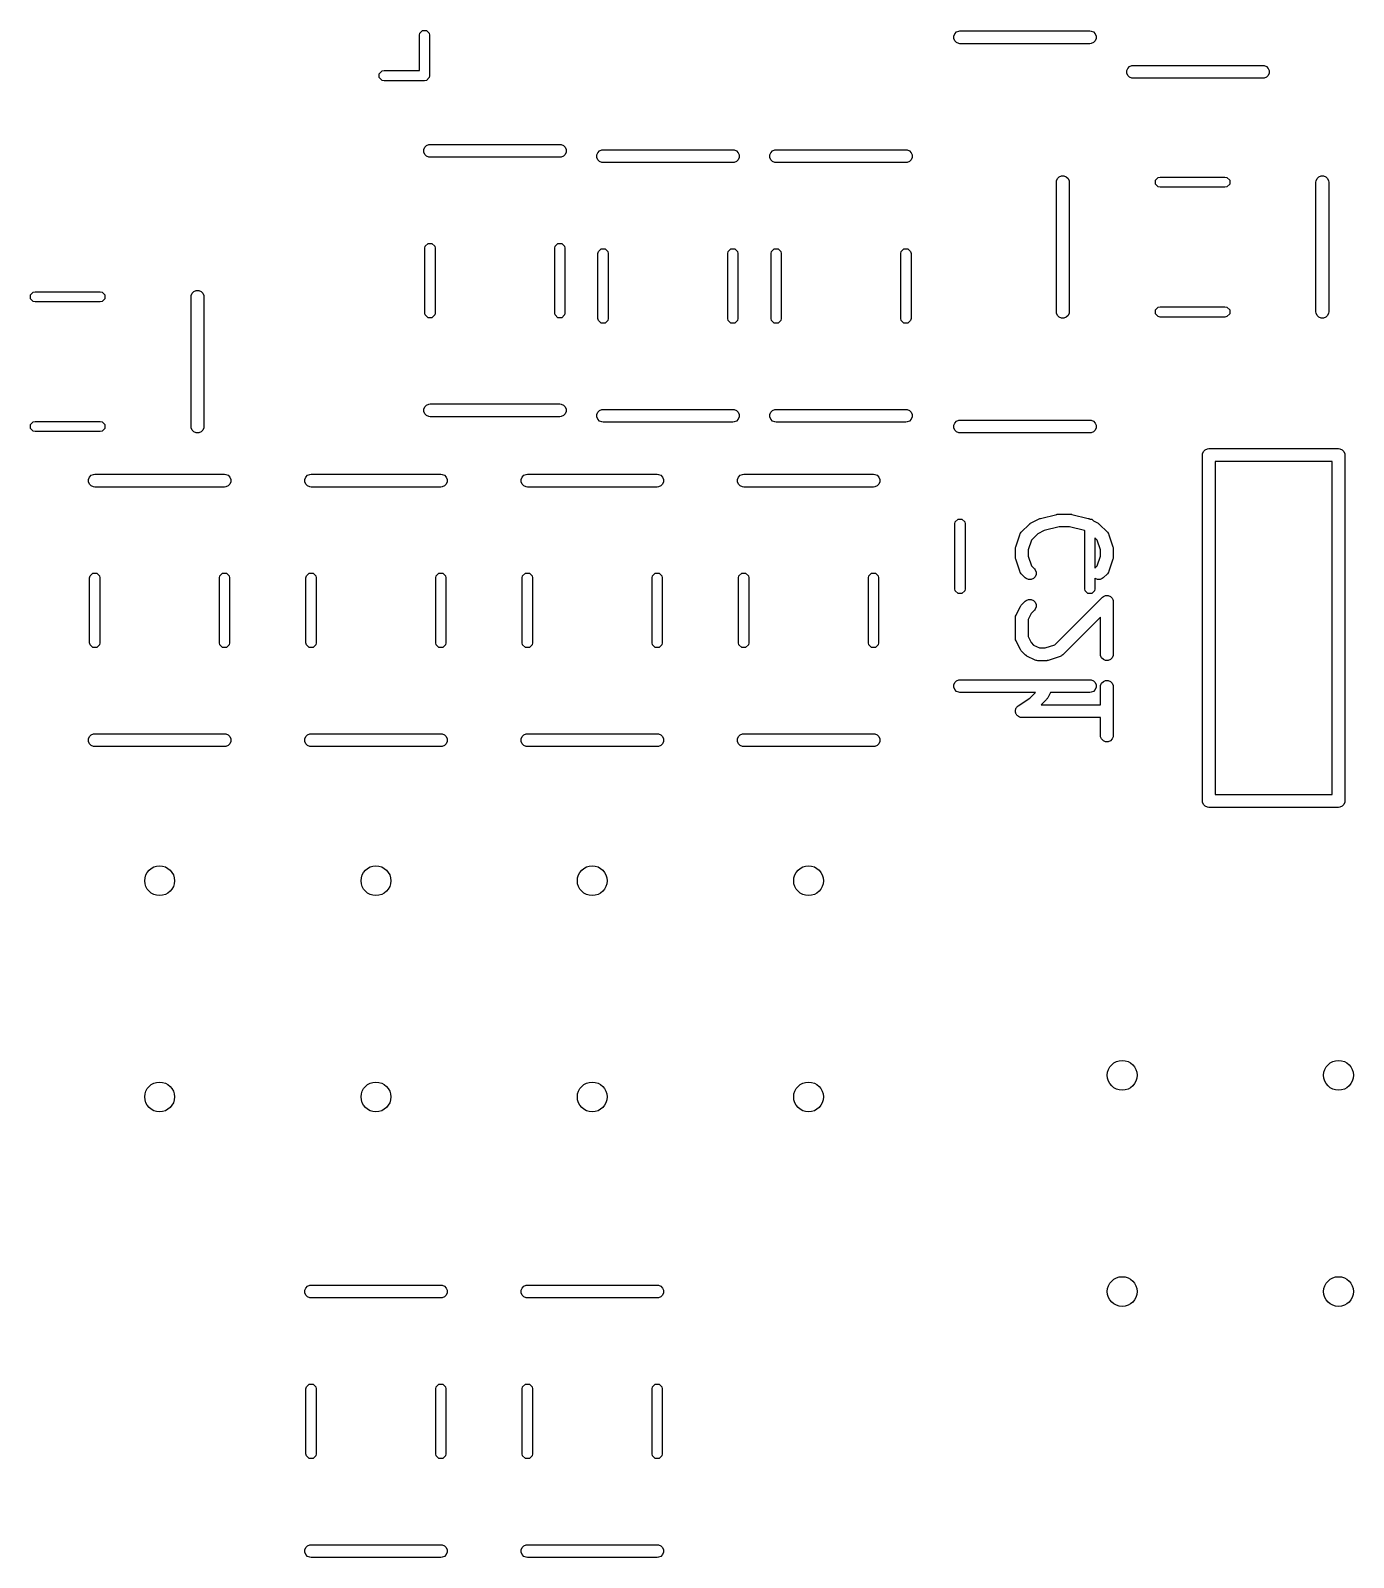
# Model space of a CAD drawing. Extents: x 4.92 to 7.13, y -4.79 to -3.32.
# Drawn here: x 5.841 to 6.453, y -4.791 to -4.085 of the extents above; entities that cross this region are included whole.
import ezdxf

# ---------------------------------------------------------------- set-up
doc = ezdxf.new("R2010")
doc.units = 0
doc.header["$MEASUREMENT"] = 0
doc.layers.add('BLACK', color=7, linetype='CONTINUOUS')

msp = doc.modelspace()

# ---------------------------------------------------------------- linework, layer by layer
at = {"layer": 'BLACK', "linetype": 'CONTINUOUS'}
for p, q in [((6.02114, -4.08711), (6.02132, -4.08621)), ((6.02114, -4.10345), (6.02114, -4.08711)), ((6.02132, -4.08621), (6.0226, -4.08493)), ((6.0226, -4.08493), (6.02441, -4.08493)), ((6.02441, -4.08493), (6.02569, -4.08621)), ((6.02569, -4.08621), (6.02587, -4.08711)), ((6.02587, -4.08711), (6.02587, -4.10581)), ((6.26817, -4.08748), (6.26861, -4.08642)), ((6.26817, -4.08863), (6.26817, -4.08748)), ((6.26861, -4.08642), (6.26942, -4.0856)), ((6.26942, -4.0856), (6.27049, -4.08516)), ((6.27049, -4.08516), (6.27106, -4.08511)), ((6.27106, -4.08511), (6.33106, -4.08511)), ((6.33106, -4.08511), (6.33164, -4.08516)), ((6.33164, -4.08516), (6.33271, -4.0856)), ((6.33271, -4.0856), (6.33352, -4.08642)), ((6.33352, -4.08642), (6.33396, -4.08748)), ((6.33396, -4.08748), (6.33396, -4.08863)), ((6.26861, -4.0897), (6.26817, -4.08863)), ((6.26942, -4.09051), (6.26861, -4.0897)), ((6.27049, -4.09095), (6.26942, -4.09051)), ((6.27106, -4.09101), (6.27049, -4.09095)), ((6.33106, -4.09101), (6.27106, -4.09101)), ((6.33164, -4.09095), (6.33106, -4.09101)), ((6.33271, -4.09051), (6.33164, -4.09095)), ((6.33352, -4.0897), (6.33271, -4.09051)), ((6.33396, -4.08863), (6.33352, -4.0897)), ((6.34861, -4.10242), (6.34942, -4.1016)), ((6.34942, -4.1016), (6.35049, -4.10116)), ((6.35049, -4.10116), (6.35106, -4.10111)), ((6.35106, -4.10111), (6.41106, -4.10111)), ((6.41106, -4.10111), (6.41164, -4.10116)), ((6.41164, -4.10116), (6.41271, -4.1016)), ((6.41271, -4.1016), (6.41352, -4.10242)), ((6.00262, -4.10491), (6.0039, -4.10363)), ((6.00262, -4.10672), (6.00262, -4.10491)), ((6.0039, -4.108), (6.00262, -4.10672)), ((6.0039, -4.10363), (6.00481, -4.10345)), ((6.00481, -4.10818), (6.0039, -4.108)), ((6.00481, -4.10345), (6.02114, -4.10345)), ((6.02351, -4.10818), (6.00481, -4.10818)), ((6.02441, -4.108), (6.02351, -4.10818)), ((6.02569, -4.10672), (6.02441, -4.108)), ((6.02587, -4.10581), (6.02569, -4.10672)), ((6.34817, -4.10348), (6.34861, -4.10242)), ((6.34817, -4.10463), (6.34817, -4.10348)), ((6.34861, -4.1057), (6.34817, -4.10463)), ((6.34942, -4.10651), (6.34861, -4.1057)), ((6.35049, -4.10695), (6.34942, -4.10651)), ((6.35106, -4.10701), (6.35049, -4.10695)), ((6.41106, -4.10701), (6.35106, -4.10701)), ((6.41164, -4.10695), (6.41106, -4.10701)), ((6.41271, -4.10651), (6.41164, -4.10695)), ((6.41352, -4.1057), (6.41271, -4.10651)), ((6.41352, -4.10242), (6.41396, -4.10348)), ((6.41396, -4.10463), (6.41352, -4.1057)), ((6.41396, -4.10348), (6.41396, -4.10463)), ((6.02549, -4.13766), (6.02606, -4.13761)), ((6.02606, -4.13761), (6.08606, -4.13761)), ((6.08606, -4.13761), (6.08664, -4.13766)), ((6.02317, -4.13998), (6.02361, -4.13892)), ((6.02317, -4.14113), (6.02317, -4.13998)), ((6.02361, -4.1422), (6.02317, -4.14113)), ((6.02361, -4.13892), (6.02442, -4.1381)), ((6.02442, -4.14301), (6.02361, -4.1422)), ((6.02442, -4.1381), (6.02549, -4.13766)), ((6.02549, -4.14345), (6.02442, -4.14301)), ((6.02606, -4.14351), (6.02549, -4.14345)), ((6.08606, -4.14351), (6.02606, -4.14351)), ((6.08664, -4.14345), (6.08606, -4.14351)), ((6.08664, -4.13766), (6.08771, -4.1381)), ((6.08771, -4.14301), (6.08664, -4.14345)), ((6.08771, -4.1381), (6.08852, -4.13892)), ((6.08852, -4.1422), (6.08771, -4.14301)), ((6.08852, -4.13892), (6.08896, -4.13998)), ((6.08896, -4.14113), (6.08852, -4.1422)), ((6.08896, -4.13998), (6.08896, -4.14113)), ((6.10317, -4.14248), (6.10361, -4.14142)), ((6.10317, -4.14363), (6.10317, -4.14248)), ((6.10361, -4.1447), (6.10317, -4.14363)), ((6.10361, -4.14142), (6.10442, -4.1406)), ((6.10442, -4.1406), (6.10549, -4.14016)), ((6.10549, -4.14016), (6.10606, -4.14011)), ((6.10606, -4.14011), (6.16606, -4.14011)), ((6.16606, -4.14011), (6.16664, -4.14016)), ((6.16664, -4.14016), (6.16771, -4.1406)), ((6.16771, -4.1406), (6.16852, -4.14142)), ((6.16852, -4.14142), (6.16896, -4.14248)), ((6.16896, -4.14363), (6.16852, -4.1447)), ((6.16896, -4.14248), (6.16896, -4.14363)), ((6.18317, -4.14248), (6.18361, -4.14142)), ((6.18317, -4.14363), (6.18317, -4.14248)), ((6.18361, -4.1447), (6.18317, -4.14363)), ((6.18361, -4.14142), (6.18442, -4.1406)), ((6.18442, -4.1406), (6.18549, -4.14016)), ((6.18549, -4.14016), (6.18606, -4.14011)), ((6.18606, -4.14011), (6.24606, -4.14011)), ((6.24606, -4.14011), (6.24664, -4.14016)), ((6.24664, -4.14016), (6.24771, -4.1406)), ((6.24771, -4.1406), (6.24852, -4.14142)), ((6.24852, -4.14142), (6.24896, -4.14248)), ((6.24896, -4.14363), (6.24852, -4.1447)), ((6.24896, -4.14248), (6.24896, -4.14363)), ((6.10442, -4.14551), (6.10361, -4.1447)), ((6.10549, -4.14595), (6.10442, -4.14551)), ((6.10606, -4.14601), (6.10549, -4.14595)), ((6.16606, -4.14601), (6.10606, -4.14601)), ((6.16664, -4.14595), (6.16606, -4.14601)), ((6.16771, -4.14551), (6.16664, -4.14595)), ((6.16852, -4.1447), (6.16771, -4.14551)), ((6.18442, -4.14551), (6.18361, -4.1447)), ((6.18549, -4.14595), (6.18442, -4.14551)), ((6.18606, -4.14601), (6.18549, -4.14595)), ((6.24606, -4.14601), (6.18606, -4.14601)), ((6.24664, -4.14595), (6.24606, -4.14601)), ((6.24771, -4.14551), (6.24664, -4.14595)), ((6.24852, -4.1447), (6.24771, -4.14551)), ((6.31561, -4.15504), (6.31567, -4.15446)), ((6.31561, -4.21504), (6.31561, -4.15504)), ((6.31567, -4.15446), (6.31611, -4.1534)), ((6.31611, -4.1534), (6.31692, -4.15258)), ((6.31692, -4.15258), (6.31799, -4.15214)), ((6.31799, -4.15214), (6.31914, -4.15214)), ((6.31914, -4.15214), (6.32021, -4.15258)), ((6.32021, -4.15258), (6.32102, -4.1534)), ((6.32102, -4.1534), (6.32146, -4.15446)), ((6.32146, -4.15446), (6.32152, -4.15504)), ((6.32152, -4.15504), (6.32152, -4.21504)), ((6.36138, -4.15414), (6.36266, -4.15286)), ((6.36138, -4.15594), (6.36138, -4.15414)), ((6.36266, -4.15722), (6.36138, -4.15594)), ((6.36266, -4.15286), (6.36356, -4.15268)), ((6.36356, -4.1574), (6.36266, -4.15722)), ((6.36356, -4.15268), (6.39356, -4.15268)), ((6.39356, -4.1574), (6.36356, -4.1574)), ((6.39356, -4.15268), (6.39447, -4.15286)), ((6.39447, -4.15722), (6.39356, -4.1574)), ((6.39447, -4.15286), (6.39575, -4.15414)), ((6.39575, -4.15594), (6.39447, -4.15722)), ((6.39575, -4.15414), (6.39575, -4.15594)), ((6.43561, -4.15504), (6.43567, -4.15446)), ((6.43561, -4.21504), (6.43561, -4.15504)), ((6.43567, -4.15446), (6.43611, -4.1534)), ((6.43611, -4.1534), (6.43692, -4.15258)), ((6.43692, -4.15258), (6.43799, -4.15214)), ((6.43799, -4.15214), (6.43914, -4.15214)), ((6.43914, -4.15214), (6.44021, -4.15258)), ((6.44021, -4.15258), (6.44102, -4.1534)), ((6.44102, -4.1534), (6.44146, -4.15446)), ((6.44146, -4.15446), (6.44152, -4.15504)), ((6.44152, -4.15504), (6.44152, -4.21504)), ((6.0237, -4.18556), (6.02388, -4.18465)), ((6.0237, -4.21556), (6.0237, -4.18556)), ((6.02388, -4.18465), (6.02516, -4.18338)), ((6.02516, -4.18338), (6.02697, -4.18338)), ((6.02697, -4.18338), (6.02825, -4.18465)), ((6.02825, -4.18465), (6.02843, -4.18556)), ((6.02843, -4.18556), (6.02843, -4.21556)), ((6.0837, -4.18556), (6.08388, -4.18465)), ((6.0837, -4.21556), (6.0837, -4.18556)), ((6.08388, -4.18465), (6.08516, -4.18338)), ((6.08516, -4.18338), (6.08697, -4.18338)), ((6.08697, -4.18338), (6.08825, -4.18465)), ((6.08825, -4.18465), (6.08843, -4.18556)), ((6.08843, -4.18556), (6.08843, -4.21556)), ((6.10388, -4.18715), (6.10516, -4.18588)), ((6.10516, -4.18588), (6.10697, -4.18588)), ((6.10697, -4.18588), (6.10825, -4.18715)), ((6.16388, -4.18715), (6.16516, -4.18588)), ((6.16516, -4.18588), (6.16697, -4.18588)), ((6.16697, -4.18588), (6.16825, -4.18715)), ((6.18388, -4.18715), (6.18516, -4.18588)), ((6.18516, -4.18588), (6.18697, -4.18588)), ((6.18697, -4.18588), (6.18825, -4.18715)), ((6.24388, -4.18715), (6.24516, -4.18588)), ((6.24516, -4.18588), (6.24697, -4.18588)), ((6.24697, -4.18588), (6.24825, -4.18715)), ((6.1037, -4.18806), (6.10388, -4.18715)), ((6.1037, -4.21806), (6.1037, -4.18806)), ((6.10825, -4.18715), (6.10843, -4.18806)), ((6.10843, -4.18806), (6.10843, -4.21806)), ((6.1637, -4.18806), (6.16388, -4.18715)), ((6.1637, -4.21806), (6.1637, -4.18806)), ((6.16825, -4.18715), (6.16843, -4.18806)), ((6.16843, -4.18806), (6.16843, -4.21806)), ((6.1837, -4.18806), (6.18388, -4.18715)), ((6.1837, -4.21806), (6.1837, -4.18806)), ((6.18825, -4.18715), (6.18843, -4.18806)), ((6.18843, -4.18806), (6.18843, -4.21806)), ((6.2437, -4.18806), (6.24388, -4.18715)), ((6.2437, -4.21806), (6.2437, -4.18806)), ((6.24825, -4.18715), (6.24843, -4.18806)), ((6.24843, -4.18806), (6.24843, -4.21806)), ((5.84138, -4.20715), (5.84266, -4.20588)), ((5.84138, -4.20896), (5.84138, -4.20715)), ((5.84266, -4.20588), (5.84356, -4.2057)), ((5.84356, -4.2057), (5.87356, -4.2057)), ((5.87356, -4.2057), (5.87447, -4.20588)), ((5.87447, -4.20588), (5.87575, -4.20715)), ((5.87575, -4.20715), (5.87575, -4.20896)), ((5.91561, -4.20806), (5.91567, -4.20748)), ((5.91561, -4.26806), (5.91561, -4.20806)), ((5.91567, -4.20748), (5.91611, -4.20642)), ((5.91611, -4.20642), (5.91692, -4.2056)), ((5.91692, -4.2056), (5.91799, -4.20516)), ((5.91799, -4.20516), (5.91914, -4.20516)), ((5.91914, -4.20516), (5.92021, -4.2056)), ((5.92021, -4.2056), (5.92102, -4.20642)), ((5.92102, -4.20642), (5.92146, -4.20748)), ((5.92146, -4.20748), (5.92152, -4.20806)), ((5.92152, -4.20806), (5.92152, -4.26806)), ((5.84266, -4.21024), (5.84138, -4.20896)), ((5.84356, -4.21042), (5.84266, -4.21024)), ((5.87356, -4.21042), (5.84356, -4.21042)), ((5.87447, -4.21024), (5.87356, -4.21042)), ((5.87575, -4.20896), (5.87447, -4.21024)), ((6.31567, -4.21562), (6.31561, -4.21504)), ((6.32152, -4.21504), (6.32146, -4.21562)), ((6.36138, -4.21414), (6.36266, -4.21286)), ((6.36138, -4.21594), (6.36138, -4.21414)), ((6.36266, -4.21286), (6.36356, -4.21268)), ((6.36356, -4.21268), (6.39356, -4.21268)), ((6.39356, -4.21268), (6.39447, -4.21286)), ((6.39447, -4.21286), (6.39575, -4.21414)), ((6.39575, -4.21414), (6.39575, -4.21594)), ((6.43567, -4.21562), (6.43561, -4.21504)), ((6.44152, -4.21504), (6.44146, -4.21562)), ((6.02388, -4.21646), (6.0237, -4.21556)), ((6.02516, -4.21774), (6.02388, -4.21646)), ((6.02697, -4.21774), (6.02516, -4.21774)), ((6.02825, -4.21646), (6.02697, -4.21774)), ((6.02843, -4.21556), (6.02825, -4.21646)), ((6.08388, -4.21646), (6.0837, -4.21556)), ((6.08516, -4.21774), (6.08388, -4.21646)), ((6.08697, -4.21774), (6.08516, -4.21774)), ((6.08825, -4.21646), (6.08697, -4.21774)), ((6.08843, -4.21556), (6.08825, -4.21646)), ((6.10388, -4.21896), (6.1037, -4.21806)), ((6.10516, -4.22024), (6.10388, -4.21896)), ((6.10697, -4.22024), (6.10516, -4.22024)), ((6.10825, -4.21896), (6.10697, -4.22024)), ((6.10843, -4.21806), (6.10825, -4.21896)), ((6.16388, -4.21896), (6.1637, -4.21806)), ((6.16516, -4.22024), (6.16388, -4.21896)), ((6.16697, -4.22024), (6.16516, -4.22024)), ((6.16825, -4.21896), (6.16697, -4.22024)), ((6.16843, -4.21806), (6.16825, -4.21896)), ((6.18388, -4.21896), (6.1837, -4.21806)), ((6.18516, -4.22024), (6.18388, -4.21896)), ((6.18697, -4.22024), (6.18516, -4.22024)), ((6.18825, -4.21896), (6.18697, -4.22024)), ((6.18843, -4.21806), (6.18825, -4.21896)), ((6.24388, -4.21896), (6.2437, -4.21806)), ((6.24516, -4.22024), (6.24388, -4.21896)), ((6.24697, -4.22024), (6.24516, -4.22024)), ((6.24825, -4.21896), (6.24697, -4.22024)), ((6.24843, -4.21806), (6.24825, -4.21896)), ((6.31611, -4.21668), (6.31567, -4.21562)), ((6.31692, -4.21749), (6.31611, -4.21668)), ((6.31799, -4.21794), (6.31692, -4.21749)), ((6.31914, -4.21794), (6.31799, -4.21794)), ((6.32021, -4.21749), (6.31914, -4.21794)), ((6.32102, -4.21668), (6.32021, -4.21749)), ((6.32146, -4.21562), (6.32102, -4.21668)), ((6.36266, -4.21722), (6.36138, -4.21594)), ((6.36356, -4.2174), (6.36266, -4.21722)), ((6.39356, -4.2174), (6.36356, -4.2174)), ((6.39447, -4.21722), (6.39356, -4.2174)), ((6.39575, -4.21594), (6.39447, -4.21722)), ((6.43611, -4.21668), (6.43567, -4.21562)), ((6.43692, -4.21749), (6.43611, -4.21668)), ((6.43799, -4.21794), (6.43692, -4.21749)), ((6.43914, -4.21794), (6.43799, -4.21794)), ((6.44021, -4.21749), (6.43914, -4.21794)), ((6.44102, -4.21668), (6.44021, -4.21749)), ((6.44146, -4.21562), (6.44102, -4.21668)), ((6.02442, -4.2581), (6.02549, -4.25766)), ((6.02549, -4.25766), (6.02606, -4.25761)), ((6.02606, -4.25761), (6.08606, -4.25761)), ((6.08606, -4.25761), (6.08664, -4.25766)), ((6.08664, -4.25766), (6.08771, -4.2581)), ((6.02317, -4.25998), (6.02361, -4.25892)), ((6.02317, -4.26113), (6.02317, -4.25998)), ((6.02361, -4.2622), (6.02317, -4.26113)), ((6.02361, -4.25892), (6.02442, -4.2581)), ((6.02442, -4.26301), (6.02361, -4.2622)), ((6.02549, -4.26345), (6.02442, -4.26301)), ((6.02606, -4.26351), (6.02549, -4.26345)), ((6.08606, -4.26351), (6.02606, -4.26351)), ((6.08664, -4.26345), (6.08606, -4.26351)), ((6.08771, -4.26301), (6.08664, -4.26345)), ((6.08771, -4.2581), (6.08852, -4.25892)), ((6.08852, -4.2622), (6.08771, -4.26301)), ((6.08852, -4.25892), (6.08896, -4.25998)), ((6.08896, -4.26113), (6.08852, -4.2622)), ((6.08896, -4.25998), (6.08896, -4.26113)), ((6.10317, -4.26248), (6.10361, -4.26142)), ((6.10317, -4.26363), (6.10317, -4.26248)), ((6.10361, -4.2647), (6.10317, -4.26363)), ((6.10361, -4.26142), (6.10442, -4.2606)), ((6.10442, -4.26551), (6.10361, -4.2647)), ((6.10442, -4.2606), (6.10549, -4.26016)), ((6.10549, -4.26016), (6.10606, -4.26011)), ((6.10606, -4.26011), (6.16606, -4.26011)), ((6.16606, -4.26011), (6.16664, -4.26016)), ((6.16664, -4.26016), (6.16771, -4.2606)), ((6.16771, -4.2606), (6.16852, -4.26142)), ((6.16852, -4.2647), (6.16771, -4.26551)), ((6.16852, -4.26142), (6.16896, -4.26248)), ((6.16896, -4.26363), (6.16852, -4.2647)), ((6.16896, -4.26248), (6.16896, -4.26363)), ((6.18317, -4.26248), (6.18361, -4.26142)), ((6.18317, -4.26363), (6.18317, -4.26248)), ((6.18361, -4.2647), (6.18317, -4.26363)), ((6.18361, -4.26142), (6.18442, -4.2606)), ((6.18442, -4.26551), (6.18361, -4.2647)), ((6.18442, -4.2606), (6.18549, -4.26016)), ((6.18549, -4.26016), (6.18606, -4.26011)), ((6.18606, -4.26011), (6.24606, -4.26011)), ((6.24606, -4.26011), (6.24664, -4.26016)), ((6.24664, -4.26016), (6.24771, -4.2606)), ((6.24771, -4.2606), (6.24852, -4.26142)), ((6.24852, -4.2647), (6.24771, -4.26551)), ((6.24852, -4.26142), (6.24896, -4.26248)), ((6.24896, -4.26363), (6.24852, -4.2647)), ((6.24896, -4.26248), (6.24896, -4.26363)), ((5.84138, -4.26715), (5.84266, -4.26588)), ((5.84138, -4.26896), (5.84138, -4.26715)), ((5.84266, -4.27024), (5.84138, -4.26896)), ((5.84266, -4.26588), (5.84356, -4.2657)), ((5.84356, -4.27042), (5.84266, -4.27024)), ((5.84356, -4.2657), (5.87356, -4.2657)), ((5.87356, -4.27042), (5.84356, -4.27042)), ((5.87356, -4.2657), (5.87447, -4.26588)), ((5.87447, -4.27024), (5.87356, -4.27042)), ((5.87447, -4.26588), (5.87575, -4.26715)), ((5.87575, -4.26896), (5.87447, -4.27024)), ((5.87575, -4.26715), (5.87575, -4.26896)), ((5.91567, -4.26863), (5.91561, -4.26806)), ((5.91611, -4.2697), (5.91567, -4.26863)), ((5.91692, -4.27051), (5.91611, -4.2697)), ((5.91799, -4.27095), (5.91692, -4.27051)), ((5.91914, -4.27095), (5.91799, -4.27095)), ((5.92021, -4.27051), (5.91914, -4.27095)), ((5.92102, -4.2697), (5.92021, -4.27051)), ((5.92146, -4.26863), (5.92102, -4.2697)), ((5.92152, -4.26806), (5.92146, -4.26863)), ((6.10549, -4.26595), (6.10442, -4.26551)), ((6.10606, -4.26601), (6.10549, -4.26595)), ((6.16606, -4.26601), (6.10606, -4.26601)), ((6.16664, -4.26595), (6.16606, -4.26601)), ((6.16771, -4.26551), (6.16664, -4.26595)), ((6.18549, -4.26595), (6.18442, -4.26551)), ((6.18606, -4.26601), (6.18549, -4.26595)), ((6.24606, -4.26601), (6.18606, -4.26601)), ((6.24664, -4.26595), (6.24606, -4.26601)), ((6.24771, -4.26551), (6.24664, -4.26595)), ((6.26817, -4.26748), (6.26861, -4.26642)), ((6.26817, -4.26863), (6.26817, -4.26748)), ((6.26861, -4.2697), (6.26817, -4.26863)), ((6.26861, -4.26642), (6.26942, -4.2656)), ((6.26942, -4.27051), (6.26861, -4.2697)), ((6.26942, -4.2656), (6.27049, -4.26516)), ((6.27049, -4.27095), (6.26942, -4.27051)), ((6.27049, -4.26516), (6.27106, -4.26511)), ((6.27106, -4.27101), (6.27049, -4.27095)), ((6.27106, -4.26511), (6.33106, -4.26511)), ((6.33106, -4.27101), (6.27106, -4.27101)), ((6.33106, -4.26511), (6.33164, -4.26516)), ((6.33164, -4.27095), (6.33106, -4.27101)), ((6.33164, -4.26516), (6.33271, -4.2656)), ((6.33271, -4.27051), (6.33164, -4.27095)), ((6.33271, -4.2656), (6.33352, -4.26642)), ((6.33352, -4.2697), (6.33271, -4.27051)), ((6.33352, -4.26642), (6.33396, -4.26748)), ((6.33396, -4.26863), (6.33352, -4.2697)), ((6.33396, -4.26748), (6.33396, -4.26863)), ((6.38361, -4.27957), (6.38442, -4.27875)), ((6.38442, -4.27875), (6.38549, -4.27831)), ((6.38549, -4.27831), (6.38606, -4.27826)), ((6.38606, -4.27826), (6.44606, -4.27826)), ((6.44606, -4.27826), (6.44664, -4.27831)), ((6.44664, -4.27831), (6.44771, -4.27875)), ((6.44771, -4.27875), (6.44852, -4.27957)), ((6.38311, -4.28121), (6.38317, -4.28063)), ((6.38311, -4.44121), (6.38311, -4.28121)), ((6.38317, -4.28063), (6.38361, -4.27957)), ((6.38902, -4.28416), (6.38902, -4.43826)), ((6.44311, -4.28416), (6.38902, -4.28416)), ((6.44311, -4.43826), (6.44311, -4.28416)), ((6.44852, -4.27957), (6.44896, -4.28063)), ((6.44896, -4.28063), (6.44902, -4.28121)), ((6.44902, -4.28121), (6.44902, -4.44121)), ((5.86817, -4.29248), (5.86861, -4.29142)), ((5.86817, -4.29363), (5.86817, -4.29248)), ((5.86861, -4.29142), (5.86942, -4.2906)), ((5.86942, -4.2906), (5.87049, -4.29016)), ((5.87049, -4.29016), (5.87106, -4.29011)), ((5.87106, -4.29011), (5.93106, -4.29011)), ((5.93106, -4.29011), (5.93164, -4.29016)), ((5.93164, -4.29016), (5.93271, -4.2906)), ((5.93271, -4.2906), (5.93352, -4.29142)), ((5.93352, -4.29142), (5.93396, -4.29248)), ((5.93396, -4.29248), (5.93396, -4.29363)), ((5.96817, -4.29248), (5.96861, -4.29142)), ((5.96817, -4.29363), (5.96817, -4.29248)), ((5.96861, -4.29142), (5.96942, -4.2906)), ((5.96942, -4.2906), (5.97049, -4.29016)), ((5.97049, -4.29016), (5.97106, -4.29011)), ((5.97106, -4.29011), (6.03106, -4.29011)), ((6.03106, -4.29011), (6.03164, -4.29016)), ((6.03164, -4.29016), (6.03271, -4.2906)), ((6.03271, -4.2906), (6.03352, -4.29142)), ((6.03352, -4.29142), (6.03396, -4.29248)), ((6.03396, -4.29248), (6.03396, -4.29363)), ((6.06817, -4.29248), (6.06861, -4.29142)), ((6.06817, -4.29363), (6.06817, -4.29248)), ((6.06861, -4.29142), (6.06942, -4.2906)), ((6.06942, -4.2906), (6.07049, -4.29016)), ((6.07049, -4.29016), (6.07106, -4.29011)), ((6.07106, -4.29011), (6.13106, -4.29011)), ((6.13106, -4.29011), (6.13164, -4.29016)), ((6.13164, -4.29016), (6.13271, -4.2906)), ((6.13271, -4.2906), (6.13352, -4.29142)), ((6.13352, -4.29142), (6.13396, -4.29248)), ((6.13396, -4.29248), (6.13396, -4.29363)), ((6.16817, -4.29248), (6.16861, -4.29142)), ((6.16817, -4.29363), (6.16817, -4.29248)), ((6.16861, -4.29142), (6.16942, -4.2906)), ((6.16942, -4.2906), (6.17049, -4.29016)), ((6.17049, -4.29016), (6.17106, -4.29011)), ((6.17106, -4.29011), (6.23106, -4.29011)), ((6.23106, -4.29011), (6.23164, -4.29016)), ((6.23164, -4.29016), (6.23271, -4.2906)), ((6.23271, -4.2906), (6.23352, -4.29142)), ((6.23352, -4.29142), (6.23396, -4.29248)), ((6.23396, -4.29248), (6.23396, -4.29363)), ((5.86861, -4.2947), (5.86817, -4.29363)), ((5.86942, -4.29551), (5.86861, -4.2947)), ((5.87049, -4.29595), (5.86942, -4.29551)), ((5.87106, -4.29601), (5.87049, -4.29595)), ((5.93106, -4.29601), (5.87106, -4.29601)), ((5.93164, -4.29595), (5.93106, -4.29601)), ((5.93271, -4.29551), (5.93164, -4.29595)), ((5.93352, -4.2947), (5.93271, -4.29551)), ((5.93396, -4.29363), (5.93352, -4.2947)), ((5.96861, -4.2947), (5.96817, -4.29363)), ((5.96942, -4.29551), (5.96861, -4.2947)), ((5.97049, -4.29595), (5.96942, -4.29551)), ((5.97106, -4.29601), (5.97049, -4.29595)), ((6.03106, -4.29601), (5.97106, -4.29601)), ((6.03164, -4.29595), (6.03106, -4.29601)), ((6.03271, -4.29551), (6.03164, -4.29595)), ((6.03352, -4.2947), (6.03271, -4.29551)), ((6.03396, -4.29363), (6.03352, -4.2947)), ((6.06861, -4.2947), (6.06817, -4.29363)), ((6.06942, -4.29551), (6.06861, -4.2947)), ((6.07049, -4.29595), (6.06942, -4.29551)), ((6.07106, -4.29601), (6.07049, -4.29595)), ((6.13106, -4.29601), (6.07106, -4.29601)), ((6.13164, -4.29595), (6.13106, -4.29601)), ((6.13271, -4.29551), (6.13164, -4.29595)), ((6.13352, -4.2947), (6.13271, -4.29551)), ((6.13396, -4.29363), (6.13352, -4.2947)), ((6.16861, -4.2947), (6.16817, -4.29363)), ((6.16942, -4.29551), (6.16861, -4.2947)), ((6.17049, -4.29595), (6.16942, -4.29551)), ((6.17106, -4.29601), (6.17049, -4.29595)), ((6.23106, -4.29601), (6.17106, -4.29601)), ((6.23164, -4.29595), (6.23106, -4.29601)), ((6.23271, -4.29551), (6.23164, -4.29595)), ((6.23352, -4.2947), (6.23271, -4.29551)), ((6.23396, -4.29363), (6.23352, -4.2947)), ((6.2687, -4.31306), (6.26888, -4.31215)), ((6.2687, -4.34306), (6.2687, -4.31306)), ((6.26888, -4.31215), (6.27016, -4.31088)), ((6.27016, -4.31088), (6.27197, -4.31088)), ((6.27197, -4.31088), (6.27325, -4.31215)), ((6.27325, -4.31215), (6.27343, -4.31306)), ((6.27343, -4.31306), (6.27343, -4.34306)), ((6.29939, -4.31694), (6.30314, -4.31319)), ((6.30314, -4.31319), (6.30336, -4.313)), ((6.30336, -4.313), (6.30341, -4.31294)), ((6.30341, -4.31294), (6.3035, -4.31289)), ((6.3035, -4.31289), (6.30358, -4.31282)), ((6.30358, -4.31282), (6.30366, -4.31279)), ((6.30366, -4.31279), (6.3039, -4.31264)), ((6.3039, -4.31264), (6.30765, -4.31076)), ((6.30765, -4.31076), (6.3077, -4.31074)), ((6.3077, -4.31074), (6.30771, -4.31073)), ((6.30771, -4.31073), (6.30796, -4.31065)), ((6.30796, -4.31065), (6.30819, -4.31055)), ((6.30819, -4.31055), (6.30822, -4.31055)), ((6.30822, -4.31055), (6.30826, -4.31054)), ((6.30826, -4.31054), (6.31576, -4.30866)), ((6.31576, -4.30866), (6.31586, -4.30865)), ((6.31586, -4.30865), (6.3159, -4.30863)), ((6.3159, -4.30863), (6.31611, -4.30861)), ((6.31611, -4.30861), (6.31633, -4.30858)), ((6.31633, -4.30858), (6.31637, -4.30858)), ((6.31637, -4.30858), (6.31647, -4.30857)), ((6.31647, -4.30857), (6.3221, -4.30857)), ((6.3221, -4.30857), (6.3222, -4.30858)), ((6.3222, -4.30858), (6.32224, -4.30858)), ((6.32224, -4.30858), (6.32246, -4.30861)), ((6.32246, -4.30861), (6.32267, -4.30863)), ((6.32267, -4.30863), (6.32271, -4.30865)), ((6.32271, -4.30865), (6.32281, -4.30866)), ((6.32281, -4.30866), (6.33031, -4.31054)), ((6.33031, -4.31054), (6.33036, -4.31055)), ((6.33036, -4.31055), (6.33038, -4.31055)), ((6.33038, -4.31055), (6.33062, -4.31065)), ((6.33062, -4.31065), (6.33086, -4.31073)), ((6.33086, -4.31073), (6.33088, -4.31074)), ((6.33088, -4.31074), (6.33092, -4.31076)), ((6.33092, -4.31076), (6.33115, -4.31088)), ((6.33115, -4.31088), (6.33197, -4.31088)), ((6.33197, -4.31088), (6.33279, -4.3117)), ((6.33279, -4.3117), (6.33467, -4.31264)), ((6.33467, -4.31264), (6.33492, -4.31279)), ((6.33492, -4.31279), (6.33499, -4.31282)), ((6.33499, -4.31282), (6.33507, -4.31289)), ((6.33507, -4.31289), (6.33516, -4.31294)), ((6.33516, -4.31294), (6.33521, -4.313)), ((6.33521, -4.313), (6.33543, -4.31319)), ((6.33543, -4.31319), (6.33918, -4.31694)), ((6.2968, -4.32372), (6.29867, -4.31809)), ((6.29867, -4.31809), (6.29891, -4.31756)), ((6.29891, -4.31756), (6.29898, -4.31748)), ((6.29898, -4.31748), (6.29902, -4.31739)), ((6.29902, -4.31739), (6.29939, -4.31694)), ((6.30406, -4.32062), (6.30255, -4.32513)), ((6.30697, -4.3177), (6.30406, -4.32062)), ((6.31001, -4.31619), (6.30697, -4.3177)), ((6.31684, -4.31448), (6.31001, -4.31619)), ((6.32173, -4.31448), (6.31684, -4.31448)), ((6.32857, -4.31619), (6.32173, -4.31448)), ((6.3287, -4.31626), (6.32857, -4.31619)), ((6.3287, -4.34306), (6.3287, -4.31626)), ((6.33452, -4.32062), (6.33343, -4.31953)), ((6.33343, -4.31953), (6.33343, -4.33352)), ((6.33602, -4.32513), (6.33452, -4.32062)), ((6.33918, -4.31694), (6.33955, -4.31739)), ((6.33955, -4.31739), (6.33959, -4.31748)), ((6.33959, -4.31748), (6.33966, -4.31756)), ((6.33966, -4.31756), (6.3399, -4.31809)), ((6.3399, -4.31809), (6.34177, -4.32372)), ((6.29665, -4.32465), (6.29668, -4.32436)), ((6.29665, -4.3284), (6.29665, -4.32465)), ((6.29667, -4.32428), (6.29669, -4.32418)), ((6.29668, -4.32436), (6.29667, -4.32428)), ((6.29669, -4.32418), (6.29671, -4.32407)), ((6.29671, -4.32407), (6.29673, -4.324)), ((6.29673, -4.324), (6.2968, -4.32372)), ((6.30255, -4.32513), (6.30255, -4.32792)), ((6.30255, -4.32792), (6.30406, -4.33243)), ((6.33452, -4.33243), (6.33602, -4.32792)), ((6.33602, -4.32792), (6.33602, -4.32513)), ((6.34177, -4.32372), (6.34184, -4.324)), ((6.34184, -4.324), (6.34187, -4.32407)), ((6.34187, -4.32407), (6.34188, -4.32418)), ((6.34188, -4.32418), (6.3419, -4.32428)), ((6.3419, -4.32428), (6.3419, -4.32436)), ((6.3419, -4.32436), (6.34192, -4.32465)), ((6.34192, -4.32465), (6.34192, -4.3284)), ((6.29668, -4.32869), (6.29665, -4.3284)), ((6.29667, -4.32877), (6.29668, -4.32869)), ((6.29669, -4.32887), (6.29667, -4.32877)), ((6.29671, -4.32898), (6.29669, -4.32887)), ((6.29673, -4.32905), (6.29671, -4.32898)), ((6.2968, -4.32933), (6.29673, -4.32905)), ((6.29867, -4.33496), (6.2968, -4.32933)), ((6.29891, -4.33549), (6.29867, -4.33496)), ((6.30406, -4.33243), (6.30544, -4.33381)), ((6.30544, -4.33381), (6.30581, -4.33426)), ((6.30581, -4.33426), (6.30625, -4.33532)), ((6.30625, -4.33532), (6.30625, -4.33647)), ((6.33343, -4.33352), (6.33452, -4.33243)), ((6.3399, -4.33496), (6.33966, -4.33549)), ((6.34177, -4.32933), (6.3399, -4.33496)), ((6.34184, -4.32905), (6.34177, -4.32933)), ((6.34187, -4.32898), (6.34184, -4.32905)), ((6.34188, -4.32887), (6.34187, -4.32898)), ((6.3419, -4.32877), (6.34188, -4.32887)), ((6.34192, -4.3284), (6.3419, -4.32869)), ((6.3419, -4.32869), (6.3419, -4.32877)), ((5.8687, -4.33806), (5.86888, -4.33715)), ((5.8687, -4.36806), (5.8687, -4.33806)), ((5.86888, -4.33715), (5.87016, -4.33588)), ((5.87016, -4.33588), (5.87197, -4.33588)), ((5.87197, -4.33588), (5.87325, -4.33715)), ((5.87325, -4.33715), (5.87343, -4.33806)), ((5.87343, -4.33806), (5.87343, -4.36806)), ((5.9287, -4.33806), (5.92888, -4.33715)), ((5.9287, -4.36806), (5.9287, -4.33806)), ((5.92888, -4.33715), (5.93016, -4.33588)), ((5.93016, -4.33588), (5.93197, -4.33588)), ((5.93197, -4.33588), (5.93325, -4.33715)), ((5.93325, -4.33715), (5.93343, -4.33806)), ((5.93343, -4.33806), (5.93343, -4.36806)), ((5.9687, -4.33806), (5.96888, -4.33715)), ((5.9687, -4.36806), (5.9687, -4.33806)), ((5.96888, -4.33715), (5.97016, -4.33588)), ((5.97016, -4.33588), (5.97197, -4.33588)), ((5.97197, -4.33588), (5.97325, -4.33715)), ((5.97325, -4.33715), (5.97343, -4.33806)), ((5.97343, -4.33806), (5.97343, -4.36806)), ((6.0287, -4.33806), (6.02888, -4.33715)), ((6.0287, -4.36806), (6.0287, -4.33806)), ((6.02888, -4.33715), (6.03016, -4.33588)), ((6.03016, -4.33588), (6.03197, -4.33588)), ((6.03197, -4.33588), (6.03325, -4.33715)), ((6.03325, -4.33715), (6.03343, -4.33806)), ((6.03343, -4.33806), (6.03343, -4.36806)), ((6.0687, -4.33806), (6.06888, -4.33715)), ((6.0687, -4.36806), (6.0687, -4.33806)), ((6.06888, -4.33715), (6.07016, -4.33588)), ((6.07016, -4.33588), (6.07197, -4.33588)), ((6.07197, -4.33588), (6.07325, -4.33715)), ((6.07325, -4.33715), (6.07343, -4.33806)), ((6.07343, -4.33806), (6.07343, -4.36806)), ((6.1287, -4.33806), (6.12888, -4.33715)), ((6.1287, -4.36806), (6.1287, -4.33806)), ((6.12888, -4.33715), (6.13016, -4.33588)), ((6.13016, -4.33588), (6.13197, -4.33588)), ((6.13197, -4.33588), (6.13325, -4.33715)), ((6.13325, -4.33715), (6.13343, -4.33806)), ((6.13343, -4.33806), (6.13343, -4.36806)), ((6.1687, -4.33806), (6.16888, -4.33715)), ((6.1687, -4.36806), (6.1687, -4.33806)), ((6.16888, -4.33715), (6.17016, -4.33588)), ((6.17016, -4.33588), (6.17197, -4.33588)), ((6.17197, -4.33588), (6.17325, -4.33715)), ((6.17325, -4.33715), (6.17343, -4.33806)), ((6.17343, -4.33806), (6.17343, -4.36806)), ((6.2287, -4.33806), (6.22888, -4.33715)), ((6.2287, -4.36806), (6.2287, -4.33806)), ((6.22888, -4.33715), (6.23016, -4.33588)), ((6.23016, -4.33588), (6.23197, -4.33588)), ((6.23197, -4.33588), (6.23325, -4.33715)), ((6.23325, -4.33715), (6.23343, -4.33806)), ((6.23343, -4.33806), (6.23343, -4.36806)), ((6.29898, -4.33557), (6.29891, -4.33549)), ((6.29902, -4.33566), (6.29898, -4.33557)), ((6.29939, -4.33611), (6.29902, -4.33566)), ((6.30126, -4.33799), (6.29939, -4.33611)), ((6.30171, -4.33835), (6.30126, -4.33799)), ((6.30277, -4.33879), (6.30171, -4.33835)), ((6.30393, -4.33879), (6.30277, -4.33879)), ((6.30499, -4.33835), (6.30393, -4.33879)), ((6.30581, -4.33754), (6.30499, -4.33835)), ((6.30625, -4.33647), (6.30581, -4.33754)), ((6.33358, -4.33835), (6.33343, -4.3382)), ((6.33343, -4.3382), (6.33343, -4.34306)), ((6.33465, -4.33879), (6.33358, -4.33835)), ((6.3358, -4.33879), (6.33465, -4.33879)), ((6.33686, -4.33835), (6.3358, -4.33879)), ((6.33731, -4.33799), (6.33686, -4.33835)), ((6.33918, -4.33611), (6.33731, -4.33799)), ((6.33955, -4.33566), (6.33918, -4.33611)), ((6.33959, -4.33557), (6.33955, -4.33566)), ((6.33966, -4.33549), (6.33959, -4.33557)), ((6.26888, -4.34396), (6.2687, -4.34306)), ((6.27016, -4.34524), (6.26888, -4.34396)), ((6.27197, -4.34524), (6.27016, -4.34524)), ((6.27325, -4.34396), (6.27197, -4.34524)), ((6.27343, -4.34306), (6.27325, -4.34396)), ((6.29939, -4.35068), (6.30126, -4.34881)), ((6.30126, -4.34881), (6.30171, -4.34844)), ((6.30171, -4.34844), (6.30277, -4.348)), ((6.30277, -4.348), (6.30393, -4.348)), ((6.30393, -4.348), (6.30499, -4.34844)), ((6.30499, -4.34844), (6.30581, -4.34926)), ((6.30581, -4.34926), (6.30625, -4.35032)), ((6.31488, -4.36894), (6.33688, -4.34693)), ((6.32888, -4.34396), (6.3287, -4.34306)), ((6.33016, -4.34524), (6.32888, -4.34396)), ((6.33197, -4.34524), (6.33016, -4.34524)), ((6.33325, -4.34396), (6.33197, -4.34524)), ((6.33343, -4.34306), (6.33325, -4.34396)), ((6.33688, -4.34693), (6.33733, -4.34657)), ((6.33733, -4.34657), (6.33808, -4.34626)), ((6.33808, -4.34626), (6.3384, -4.34613)), ((6.3384, -4.34613), (6.33955, -4.34613)), ((6.33955, -4.34613), (6.34061, -4.34657)), ((6.34061, -4.34657), (6.34143, -4.34738)), ((6.34143, -4.34738), (6.34168, -4.348)), ((6.34168, -4.348), (6.34187, -4.34845)), ((6.34187, -4.34845), (6.34192, -4.34902)), ((6.34192, -4.34902), (6.34192, -4.37339)), ((6.29665, -4.35652), (6.29671, -4.35595)), ((6.29671, -4.35595), (6.29675, -4.35585)), ((6.29675, -4.35574), (6.29696, -4.3552)), ((6.29675, -4.35585), (6.29675, -4.35574)), ((6.29696, -4.3552), (6.29883, -4.35145)), ((6.29883, -4.35145), (6.29899, -4.3512)), ((6.29899, -4.3512), (6.29902, -4.35113)), ((6.29902, -4.35113), (6.29909, -4.35105)), ((6.29909, -4.35105), (6.29914, -4.35096)), ((6.29914, -4.35096), (6.2992, -4.35091)), ((6.2992, -4.35091), (6.29939, -4.35068)), ((6.3039, -4.35452), (6.30255, -4.35722)), ((6.30544, -4.35298), (6.3039, -4.35452)), ((6.30581, -4.35254), (6.30544, -4.35298)), ((6.30625, -4.35147), (6.30581, -4.35254)), ((6.30625, -4.35032), (6.30625, -4.35147)), ((6.33602, -4.35615), (6.31856, -4.37361)), ((6.33602, -4.37339), (6.33602, -4.35615)), ((6.29665, -4.3659), (6.29665, -4.35652)), ((6.30255, -4.35722), (6.30255, -4.3652)), ((5.86888, -4.36896), (5.8687, -4.36806)), ((5.87016, -4.37024), (5.86888, -4.36896)), ((5.87197, -4.37024), (5.87016, -4.37024)), ((5.87325, -4.36896), (5.87197, -4.37024)), ((5.87343, -4.36806), (5.87325, -4.36896)), ((5.92888, -4.36896), (5.9287, -4.36806)), ((5.93016, -4.37024), (5.92888, -4.36896)), ((5.93197, -4.37024), (5.93016, -4.37024)), ((5.93325, -4.36896), (5.93197, -4.37024)), ((5.93343, -4.36806), (5.93325, -4.36896)), ((5.96888, -4.36896), (5.9687, -4.36806)), ((5.97016, -4.37024), (5.96888, -4.36896)), ((5.97197, -4.37024), (5.97016, -4.37024)), ((5.97325, -4.36896), (5.97197, -4.37024)), ((5.97343, -4.36806), (5.97325, -4.36896)), ((6.02888, -4.36896), (6.0287, -4.36806)), ((6.03016, -4.37024), (6.02888, -4.36896)), ((6.03197, -4.37024), (6.03016, -4.37024)), ((6.03325, -4.36896), (6.03197, -4.37024)), ((6.03343, -4.36806), (6.03325, -4.36896)), ((6.06888, -4.36896), (6.0687, -4.36806)), ((6.07016, -4.37024), (6.06888, -4.36896)), ((6.07197, -4.37024), (6.07016, -4.37024)), ((6.07325, -4.36896), (6.07197, -4.37024)), ((6.07343, -4.36806), (6.07325, -4.36896)), ((6.12888, -4.36896), (6.1287, -4.36806)), ((6.13016, -4.37024), (6.12888, -4.36896)), ((6.13197, -4.37024), (6.13016, -4.37024)), ((6.13325, -4.36896), (6.13197, -4.37024)), ((6.13343, -4.36806), (6.13325, -4.36896)), ((6.16888, -4.36896), (6.1687, -4.36806)), ((6.17016, -4.37024), (6.16888, -4.36896)), ((6.17197, -4.37024), (6.17016, -4.37024)), ((6.17325, -4.36896), (6.17197, -4.37024)), ((6.17343, -4.36806), (6.17325, -4.36896)), ((6.22888, -4.36896), (6.2287, -4.36806)), ((6.23016, -4.37024), (6.22888, -4.36896)), ((6.23197, -4.37024), (6.23016, -4.37024)), ((6.23325, -4.36896), (6.23197, -4.37024)), ((6.23343, -4.36806), (6.23325, -4.36896)), ((6.29671, -4.36647), (6.29665, -4.3659)), ((6.29675, -4.36657), (6.29671, -4.36647)), ((6.29675, -4.36667), (6.29675, -4.36657)), ((6.29696, -4.36722), (6.29675, -4.36667)), ((6.29883, -4.37097), (6.29696, -4.36722)), ((6.30255, -4.3652), (6.3039, -4.3679)), ((6.3039, -4.3679), (6.3051, -4.36909)), ((6.3051, -4.36909), (6.3078, -4.37044)), ((6.3078, -4.37044), (6.31037, -4.37044)), ((6.31037, -4.37044), (6.31488, -4.36894)), ((6.29899, -4.37121), (6.29883, -4.37097)), ((6.29902, -4.37129), (6.29899, -4.37121)), ((6.29909, -4.37137), (6.29902, -4.37129)), ((6.29914, -4.37146), (6.29909, -4.37137)), ((6.2992, -4.37151), (6.29914, -4.37146)), ((6.29939, -4.37173), (6.2992, -4.37151)), ((6.30126, -4.37361), (6.29939, -4.37173)), ((6.30149, -4.37379), (6.30126, -4.37361)), ((6.30154, -4.37385), (6.30149, -4.37379)), ((6.30163, -4.37391), (6.30154, -4.37385)), ((6.30171, -4.37397), (6.30163, -4.37391)), ((6.30178, -4.374), (6.30171, -4.37397)), ((6.30203, -4.37416), (6.30178, -4.374)), ((6.30578, -4.37604), (6.30203, -4.37416)), ((6.30632, -4.37624), (6.30578, -4.37604)), ((6.30643, -4.37625), (6.30632, -4.37624)), ((6.30652, -4.37629), (6.30643, -4.37625)), ((6.3071, -4.37635), (6.30652, -4.37629)), ((6.31085, -4.37635), (6.3071, -4.37635)), ((6.31114, -4.37632), (6.31085, -4.37635)), ((6.31122, -4.37632), (6.31114, -4.37632)), ((6.31132, -4.3763), (6.31122, -4.37632)), ((6.31143, -4.37629), (6.31132, -4.3763)), ((6.3115, -4.37626), (6.31143, -4.37629)), ((6.31178, -4.3762), (6.3115, -4.37626)), ((6.31741, -4.37432), (6.31178, -4.3762)), ((6.31794, -4.37408), (6.31741, -4.37432)), ((6.31802, -4.37402), (6.31794, -4.37408)), ((6.31811, -4.37397), (6.31802, -4.37402)), ((6.31856, -4.37361), (6.31811, -4.37397)), ((6.33608, -4.37397), (6.33602, -4.37339)), ((6.33652, -4.37503), (6.33608, -4.37397)), ((6.33733, -4.37585), (6.33652, -4.37503)), ((6.3384, -4.37629), (6.33733, -4.37585)), ((6.33955, -4.37629), (6.3384, -4.37629)), ((6.34061, -4.37585), (6.33955, -4.37629)), ((6.34143, -4.37503), (6.34061, -4.37585)), ((6.34187, -4.37397), (6.34143, -4.37503)), ((6.34192, -4.37339), (6.34187, -4.37397)), ((6.26817, -4.38748), (6.26861, -4.38642)), ((6.26817, -4.38863), (6.26817, -4.38748)), ((6.26861, -4.3897), (6.26817, -4.38863)), ((6.26861, -4.38642), (6.26942, -4.3856)), ((6.26942, -4.39051), (6.26861, -4.3897)), ((6.26942, -4.3856), (6.27049, -4.38516)), ((6.27049, -4.39095), (6.26942, -4.39051)), ((6.27049, -4.38516), (6.27106, -4.38511)), ((6.27106, -4.39101), (6.27049, -4.39095)), ((6.27106, -4.38511), (6.33106, -4.38511)), ((6.30593, -4.39101), (6.27106, -4.39101)), ((6.30334, -4.3936), (6.30593, -4.39101)), ((6.31284, -4.39101), (6.31162, -4.39346)), ((6.33106, -4.39101), (6.31284, -4.39101)), ((6.33106, -4.38511), (6.33164, -4.38516)), ((6.33164, -4.39095), (6.33106, -4.39101)), ((6.33164, -4.38516), (6.33271, -4.3856)), ((6.33271, -4.39051), (6.33164, -4.39095)), ((6.33271, -4.3856), (6.33352, -4.38642)), ((6.33352, -4.3897), (6.33271, -4.39051)), ((6.33352, -4.38642), (6.33396, -4.38748)), ((6.33396, -4.38863), (6.33352, -4.3897)), ((6.33396, -4.38748), (6.33396, -4.38863)), ((6.33602, -4.38839), (6.33608, -4.38782)), ((6.33602, -4.39669), (6.33602, -4.38839)), ((6.33608, -4.38782), (6.33652, -4.38675)), ((6.33652, -4.38675), (6.33733, -4.38594)), ((6.33733, -4.38594), (6.3384, -4.3855)), ((6.3384, -4.3855), (6.33955, -4.3855)), ((6.33955, -4.3855), (6.34061, -4.38594)), ((6.34061, -4.38594), (6.34143, -4.38675)), ((6.34143, -4.38675), (6.34187, -4.38782)), ((6.34187, -4.38782), (6.34192, -4.38839)), ((6.34192, -4.38839), (6.34192, -4.41089)), ((6.29671, -4.39906), (6.29682, -4.39879)), ((6.29682, -4.39879), (6.29687, -4.39851)), ((6.29687, -4.39851), (6.29704, -4.39827)), ((6.29704, -4.39827), (6.29715, -4.398)), ((6.29715, -4.398), (6.29735, -4.39779)), ((6.29735, -4.39779), (6.29752, -4.39755)), ((6.29752, -4.39755), (6.29796, -4.39719)), ((6.29796, -4.39718), (6.30334, -4.3936)), ((6.29796, -4.39719), (6.29796, -4.39718)), ((6.29796, -4.39719), (6.29796, -4.39719)), ((6.29796, -4.39719), (6.29796, -4.39719)), ((6.31106, -4.39423), (6.3086, -4.39669)), ((6.3086, -4.39669), (6.33602, -4.39669)), ((6.31125, -4.394), (6.31106, -4.39423)), ((6.31131, -4.39395), (6.31125, -4.394)), ((6.31136, -4.39386), (6.31131, -4.39395)), ((6.31143, -4.39378), (6.31136, -4.39386)), ((6.31146, -4.39371), (6.31143, -4.39378)), ((6.31162, -4.39346), (6.31146, -4.39371)), ((6.29665, -4.39964), (6.29671, -4.39935)), ((6.29671, -4.39992), (6.29665, -4.39964)), ((6.29671, -4.39935), (6.29671, -4.39906)), ((6.29671, -4.40022), (6.29671, -4.39992)), ((6.29682, -4.40048), (6.29671, -4.40022)), ((6.29687, -4.40077), (6.29682, -4.40048)), ((6.29703, -4.40101), (6.29687, -4.40077)), ((6.29715, -4.40128), (6.29703, -4.40101)), ((6.29735, -4.40149), (6.29715, -4.40128)), ((6.29751, -4.40173), (6.29735, -4.40149)), ((6.29775, -4.40189), (6.29751, -4.40173)), ((6.29796, -4.4021), (6.29775, -4.40189)), ((6.29823, -4.40221), (6.29796, -4.4021)), ((6.29847, -4.40237), (6.29823, -4.40221)), ((6.29875, -4.40243), (6.29847, -4.40237)), ((6.29902, -4.40254), (6.29875, -4.40243)), ((6.29959, -4.40259), (6.29902, -4.40254)), ((6.2996, -4.40259), (6.29959, -4.40259)), ((6.33602, -4.40259), (6.2996, -4.40259)), ((6.2996, -4.40259), (6.2996, -4.40259)), ((6.2996, -4.40259), (6.2996, -4.40259)), ((6.33602, -4.41089), (6.33602, -4.40259)), ((5.86817, -4.41248), (5.86861, -4.41142)), ((5.86817, -4.41363), (5.86817, -4.41248)), ((5.86861, -4.41142), (5.86942, -4.4106)), ((5.86942, -4.4106), (5.87049, -4.41016)), ((5.87049, -4.41016), (5.87106, -4.41011)), ((5.87106, -4.41011), (5.93106, -4.41011)), ((5.93106, -4.41011), (5.93164, -4.41016)), ((5.93164, -4.41016), (5.93271, -4.4106)), ((5.93271, -4.4106), (5.93352, -4.41142)), ((5.93352, -4.41142), (5.93396, -4.41248)), ((5.93396, -4.41248), (5.93396, -4.41363)), ((5.96817, -4.41248), (5.96861, -4.41142)), ((5.96817, -4.41363), (5.96817, -4.41248)), ((5.96861, -4.41142), (5.96942, -4.4106)), ((5.96942, -4.4106), (5.97049, -4.41016)), ((5.97049, -4.41016), (5.97106, -4.41011)), ((5.97106, -4.41011), (6.03106, -4.41011)), ((6.03106, -4.41011), (6.03164, -4.41016)), ((6.03164, -4.41016), (6.03271, -4.4106)), ((6.03271, -4.4106), (6.03352, -4.41142)), ((6.03352, -4.41142), (6.03396, -4.41248)), ((6.03396, -4.41248), (6.03396, -4.41363)), ((6.06817, -4.41248), (6.06861, -4.41142)), ((6.06817, -4.41363), (6.06817, -4.41248)), ((6.06861, -4.41142), (6.06942, -4.4106)), ((6.06942, -4.4106), (6.07049, -4.41016)), ((6.07049, -4.41016), (6.07106, -4.41011)), ((6.07106, -4.41011), (6.13106, -4.41011)), ((6.13106, -4.41011), (6.13164, -4.41016)), ((6.13164, -4.41016), (6.13271, -4.4106)), ((6.13271, -4.4106), (6.13352, -4.41142)), ((6.13352, -4.41142), (6.13396, -4.41248)), ((6.13396, -4.41248), (6.13396, -4.41363)), ((6.16817, -4.41248), (6.16861, -4.41142)), ((6.16817, -4.41363), (6.16817, -4.41248)), ((6.16861, -4.41142), (6.16942, -4.4106)), ((6.16942, -4.4106), (6.17049, -4.41016)), ((6.17049, -4.41016), (6.17106, -4.41011)), ((6.17106, -4.41011), (6.23106, -4.41011)), ((6.23106, -4.41011), (6.23164, -4.41016)), ((6.23164, -4.41016), (6.23271, -4.4106)), ((6.23271, -4.4106), (6.23352, -4.41142)), ((6.23352, -4.41142), (6.23396, -4.41248)), ((6.23396, -4.41248), (6.23396, -4.41363)), ((6.33608, -4.41147), (6.33602, -4.41089)), ((6.33652, -4.41253), (6.33608, -4.41147)), ((6.33733, -4.41334), (6.33652, -4.41253)), ((6.34143, -4.41253), (6.34061, -4.41334)), ((6.34187, -4.41147), (6.34143, -4.41253)), ((6.34192, -4.41089), (6.34187, -4.41147)), ((5.86861, -4.4147), (5.86817, -4.41363)), ((5.86942, -4.41551), (5.86861, -4.4147)), ((5.87049, -4.41595), (5.86942, -4.41551)), ((5.87106, -4.41601), (5.87049, -4.41595)), ((5.93106, -4.41601), (5.87106, -4.41601)), ((5.93164, -4.41595), (5.93106, -4.41601)), ((5.93271, -4.41551), (5.93164, -4.41595)), ((5.93352, -4.4147), (5.93271, -4.41551)), ((5.93396, -4.41363), (5.93352, -4.4147)), ((5.96861, -4.4147), (5.96817, -4.41363)), ((5.96942, -4.41551), (5.96861, -4.4147)), ((5.97049, -4.41595), (5.96942, -4.41551)), ((5.97106, -4.41601), (5.97049, -4.41595)), ((6.03106, -4.41601), (5.97106, -4.41601)), ((6.03164, -4.41595), (6.03106, -4.41601)), ((6.03271, -4.41551), (6.03164, -4.41595)), ((6.03352, -4.4147), (6.03271, -4.41551)), ((6.03396, -4.41363), (6.03352, -4.4147)), ((6.06861, -4.4147), (6.06817, -4.41363)), ((6.06942, -4.41551), (6.06861, -4.4147)), ((6.07049, -4.41595), (6.06942, -4.41551)), ((6.07106, -4.41601), (6.07049, -4.41595)), ((6.13106, -4.41601), (6.07106, -4.41601)), ((6.13164, -4.41595), (6.13106, -4.41601)), ((6.13271, -4.41551), (6.13164, -4.41595)), ((6.13352, -4.4147), (6.13271, -4.41551)), ((6.13396, -4.41363), (6.13352, -4.4147)), ((6.16861, -4.4147), (6.16817, -4.41363)), ((6.16942, -4.41551), (6.16861, -4.4147)), ((6.17049, -4.41595), (6.16942, -4.41551)), ((6.17106, -4.41601), (6.17049, -4.41595)), ((6.23106, -4.41601), (6.17106, -4.41601)), ((6.23164, -4.41595), (6.23106, -4.41601)), ((6.23271, -4.41551), (6.23164, -4.41595)), ((6.23352, -4.4147), (6.23271, -4.41551)), ((6.23396, -4.41363), (6.23352, -4.4147)), ((6.3384, -4.41379), (6.33733, -4.41334)), ((6.33955, -4.41379), (6.3384, -4.41379)), ((6.34061, -4.41334), (6.33955, -4.41379)), ((6.38317, -4.44178), (6.38311, -4.44121)), ((6.38902, -4.43826), (6.44311, -4.43826)), ((6.44902, -4.44121), (6.44896, -4.44178)), ((6.38361, -4.44285), (6.38317, -4.44178)), ((6.38442, -4.44366), (6.38361, -4.44285)), ((6.38549, -4.4441), (6.38442, -4.44366)), ((6.38606, -4.44416), (6.38549, -4.4441)), ((6.44606, -4.44416), (6.38606, -4.44416)), ((6.44664, -4.4441), (6.44606, -4.44416)), ((6.44771, -4.44366), (6.44664, -4.4441)), ((6.44852, -4.44285), (6.44771, -4.44366)), ((6.44896, -4.44178), (6.44852, -4.44285)), ((5.96817, -4.66748), (5.96861, -4.66642)), ((5.96861, -4.66642), (5.96942, -4.6656)), ((5.96942, -4.6656), (5.97049, -4.66516)), ((5.97049, -4.66516), (5.97106, -4.66511)), ((5.97106, -4.66511), (6.03106, -4.66511)), ((6.03106, -4.66511), (6.03164, -4.66516)), ((6.03164, -4.66516), (6.03271, -4.6656)), ((6.03271, -4.6656), (6.03352, -4.66642)), ((6.03352, -4.66642), (6.03396, -4.66748)), ((6.06817, -4.66748), (6.06861, -4.66642)), ((6.06861, -4.66642), (6.06942, -4.6656)), ((6.06942, -4.6656), (6.07049, -4.66516)), ((6.07049, -4.66516), (6.07106, -4.66511)), ((6.07106, -4.66511), (6.13106, -4.66511)), ((6.13106, -4.66511), (6.13164, -4.66516)), ((6.13164, -4.66516), (6.13271, -4.6656)), ((6.13271, -4.6656), (6.13352, -4.66642)), ((6.13352, -4.66642), (6.13396, -4.66748)), ((5.96817, -4.66863), (5.96817, -4.66748)), ((5.96861, -4.6697), (5.96817, -4.66863)), ((5.96942, -4.67051), (5.96861, -4.6697)), ((5.97049, -4.67095), (5.96942, -4.67051)), ((5.97106, -4.67101), (5.97049, -4.67095)), ((6.03106, -4.67101), (5.97106, -4.67101)), ((6.03164, -4.67095), (6.03106, -4.67101)), ((6.03271, -4.67051), (6.03164, -4.67095)), ((6.03352, -4.6697), (6.03271, -4.67051)), ((6.03396, -4.66863), (6.03352, -4.6697)), ((6.03396, -4.66748), (6.03396, -4.66863)), ((6.06817, -4.66863), (6.06817, -4.66748)), ((6.06861, -4.6697), (6.06817, -4.66863)), ((6.06942, -4.67051), (6.06861, -4.6697)), ((6.07049, -4.67095), (6.06942, -4.67051)), ((6.07106, -4.67101), (6.07049, -4.67095)), ((6.13106, -4.67101), (6.07106, -4.67101)), ((6.13164, -4.67095), (6.13106, -4.67101)), ((6.13271, -4.67051), (6.13164, -4.67095)), ((6.13352, -4.6697), (6.13271, -4.67051)), ((6.13396, -4.66863), (6.13352, -4.6697)), ((6.13396, -4.66748), (6.13396, -4.66863)), ((5.9687, -4.71306), (5.96888, -4.71215)), ((5.9687, -4.74306), (5.9687, -4.71306)), ((5.96888, -4.71215), (5.97016, -4.71088)), ((5.97016, -4.71088), (5.97197, -4.71088)), ((5.97197, -4.71088), (5.97325, -4.71215)), ((5.97325, -4.71215), (5.97343, -4.71306)), ((5.97343, -4.71306), (5.97343, -4.74306)), ((6.0287, -4.71306), (6.02888, -4.71215)), ((6.0287, -4.74306), (6.0287, -4.71306)), ((6.02888, -4.71215), (6.03016, -4.71088)), ((6.03016, -4.71088), (6.03197, -4.71088)), ((6.03197, -4.71088), (6.03325, -4.71215)), ((6.03325, -4.71215), (6.03343, -4.71306)), ((6.03343, -4.71306), (6.03343, -4.74306)), ((6.0687, -4.71306), (6.06888, -4.71215)), ((6.0687, -4.74306), (6.0687, -4.71306)), ((6.06888, -4.71215), (6.07016, -4.71088)), ((6.07016, -4.71088), (6.07197, -4.71088)), ((6.07197, -4.71088), (6.07325, -4.71215)), ((6.07325, -4.71215), (6.07343, -4.71306)), ((6.07343, -4.71306), (6.07343, -4.74306)), ((6.1287, -4.71306), (6.12888, -4.71215)), ((6.1287, -4.74306), (6.1287, -4.71306)), ((6.12888, -4.71215), (6.13016, -4.71088)), ((6.13016, -4.71088), (6.13197, -4.71088)), ((6.13197, -4.71088), (6.13325, -4.71215)), ((6.13325, -4.71215), (6.13343, -4.71306)), ((6.13343, -4.71306), (6.13343, -4.74306)), ((5.96888, -4.74396), (5.9687, -4.74306)), ((5.97016, -4.74524), (5.96888, -4.74396)), ((5.97325, -4.74396), (5.97197, -4.74524)), ((5.97343, -4.74306), (5.97325, -4.74396)), ((6.02888, -4.74396), (6.0287, -4.74306)), ((6.03016, -4.74524), (6.02888, -4.74396)), ((6.03325, -4.74396), (6.03197, -4.74524)), ((6.03343, -4.74306), (6.03325, -4.74396)), ((6.06888, -4.74396), (6.0687, -4.74306)), ((6.07016, -4.74524), (6.06888, -4.74396)), ((6.07325, -4.74396), (6.07197, -4.74524)), ((6.07343, -4.74306), (6.07325, -4.74396)), ((6.12888, -4.74396), (6.1287, -4.74306)), ((6.13016, -4.74524), (6.12888, -4.74396)), ((6.13325, -4.74396), (6.13197, -4.74524)), ((6.13343, -4.74306), (6.13325, -4.74396)), ((5.97197, -4.74524), (5.97016, -4.74524)), ((6.03197, -4.74524), (6.03016, -4.74524)), ((6.07197, -4.74524), (6.07016, -4.74524)), ((6.13197, -4.74524), (6.13016, -4.74524)), ((5.96817, -4.78748), (5.96861, -4.78642)), ((5.96861, -4.78642), (5.96942, -4.7856)), ((5.96942, -4.7856), (5.97049, -4.78516)), ((5.97049, -4.78516), (5.97106, -4.78511)), ((5.97106, -4.78511), (6.03106, -4.78511)), ((6.03106, -4.78511), (6.03164, -4.78516)), ((6.03164, -4.78516), (6.03271, -4.7856)), ((6.03271, -4.7856), (6.03352, -4.78642)), ((6.03352, -4.78642), (6.03396, -4.78748)), ((6.06817, -4.78748), (6.06861, -4.78642)), ((6.06861, -4.78642), (6.06942, -4.7856)), ((6.06942, -4.7856), (6.07049, -4.78516)), ((6.07049, -4.78516), (6.07106, -4.78511)), ((6.07106, -4.78511), (6.13106, -4.78511)), ((6.13106, -4.78511), (6.13164, -4.78516)), ((6.13164, -4.78516), (6.13271, -4.7856)), ((6.13271, -4.7856), (6.13352, -4.78642)), ((6.13352, -4.78642), (6.13396, -4.78748)), ((5.96817, -4.78863), (5.96817, -4.78748)), ((5.96861, -4.7897), (5.96817, -4.78863)), ((5.96942, -4.79051), (5.96861, -4.7897)), ((5.97049, -4.79095), (5.96942, -4.79051)), ((5.97106, -4.79101), (5.97049, -4.79095)), ((6.03106, -4.79101), (5.97106, -4.79101)), ((6.03164, -4.79095), (6.03106, -4.79101)), ((6.03271, -4.79051), (6.03164, -4.79095)), ((6.03352, -4.7897), (6.03271, -4.79051)), ((6.03396, -4.78863), (6.03352, -4.7897)), ((6.03396, -4.78748), (6.03396, -4.78863)), ((6.06817, -4.78863), (6.06817, -4.78748)), ((6.06861, -4.7897), (6.06817, -4.78863)), ((6.06942, -4.79051), (6.06861, -4.7897)), ((6.07049, -4.79095), (6.06942, -4.79051)), ((6.07106, -4.79101), (6.07049, -4.79095)), ((6.13106, -4.79101), (6.07106, -4.79101)), ((6.13164, -4.79095), (6.13106, -4.79101)), ((6.13271, -4.79051), (6.13164, -4.79095)), ((6.13352, -4.7897), (6.13271, -4.79051)), ((6.13396, -4.78863), (6.13352, -4.7897)), ((6.13396, -4.78748), (6.13396, -4.78863))]:
    msp.add_line(p, q, dxfattribs=at)
at = {"layer": 'BLACK'}
for centre in [(5.90106, -4.47806), (6.00106, -4.47806), (6.10106, -4.47806), (6.20106, -4.47806), (6.34606, -4.56806), (6.44606, -4.56806), (5.90106, -4.57806), (6.00106, -4.57806), (6.10106, -4.57806), (6.20106, -4.57806), (6.34606, -4.66806), (6.44606, -4.66806)]:
    msp.add_circle(centre, 0.00689, dxfattribs=at)

doc.saveas('drawing.dxf')
